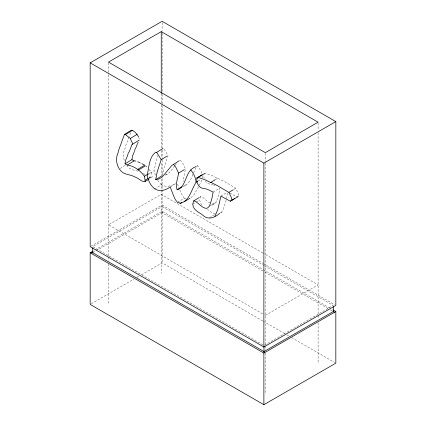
<?xml version="1.0" encoding="UTF-8"?>
<svg xmlns="http://www.w3.org/2000/svg" width="426" height="426" viewBox="0 0 426 426"><rect width="100%" height="100%" fill="white"/><g stroke="black" fill="none" stroke-linecap="round" stroke-linejoin="round"><path stroke-width="0.32" stroke-dasharray="2.13 1.6" d="M227.665 193.031L225.844 201.36L223.299 209.017L221.797 212.084L220.21 213.053M162.567 175.421L164.106 167.509L168.068 155.463L163.541 148.168M155.41 175.23L154.031 170.815L157.434 155.634M201.605 205.14L199.645 200.034L200.342 196.903L200.715 196.636C204.586 197.366 206.221 201.557 209.762 202.84M149.041 169.5L151.374 172.088L152.119 175.954L152.023 177.322L149.382 178.931M236.196 197.856L238.725 196.168L238.693 194.719L235.786 188.217L224.177 181.401L212.979 176.018L205.098 173.18L204.773 173.893L203.34 174.809M130.569 132.694L129.334 136.4M129.11 136.986L125.159 146.965L125.111 148.2C123.013 152.061 122.81 156.986 124.562 161.028M193.553 172.754L196.375 167.104L197.542 165.645L201.274 171.46L202.35 174.511M192.882 174.372C190.96 179.426 188.42 184.644 183.042 186.71M199.272 185.257L202.318 179.245M198.495 186.86L194.325 194.352L191.061 197.6M174.671 165.911C172.045 169.623 169.367 173.483 165.07 175.411M175.017 165.448L176.508 163.621M213.112 192.158L219.976 187.967L218.719 194.57L216.435 201.764L214.752 203.569L210.588 206.152M120.191 168.43L125.473 165.208M148.2 174.021L151.374 172.088M147.162 175.001L154.031 170.815M148.946 177.887L152.119 175.954M149.196 178.047L150.857 177.157L152.023 177.322M154.531 189.043L161.401 184.852C165.842 187.408 171.295 186.183 175.437 183.611M196.487 166.289L197.542 165.645M170.203 187.014L175.485 183.792M203.516 174.149L205.098 173.18M198.196 180.991L200.843 179.383M177.477 202.366L184.346 198.181L185.837 198.415M215.875 179.33L217.457 178.361M199.661 197.281L200.715 196.636M192.776 204.224L195.944 202.291M196.471 201.967L199.645 200.034M220.945 196.125L226.754 192.579M233.677 189.506L235.786 188.217M209.565 205.955L216.435 201.764M236.611 197.456L238.725 196.168M209.443 217.803L214.725 214.582M90.876 246.265L162.12 205.135L262.81 263.273M163.334 205.838L92.724 246.606L263.225 345.044M94.897 250.035L162.12 211.227L262.81 269.365M92.724 252.698L95.589 251.047M96.159 250.712L163.334 211.93M220.088 213.075L221.797 212.084M91.318 303.743L133.913 279.147M136.789 277.486L139.094 276.16M141.395 274.829L162.12 262.863L262.783 320.98M265.334 315.378L318.105 284.914L263.524 253.401M264.551 345.151L333.27 305.474L264.881 265.994M165.549 174.905L167.184 174.117M183.973 185.496L186.21 184.778M238.304 196.567L237.138 197.03L229.816 192.978M214.289 203.894L213.122 204.203L211.956 203.932M138.035 171.145C134.126 170.411 129.834 169.404 127.166 166.231M213.447 184.98L207.712 183.574L205.284 180.991M213.958 185.156L215.018 185.523M215.332 213.777L212.004 212.819L207.478 209.4M140.585 163.067L141.72 163.616M149.27 176.918L150.25 177.402M143.381 173.473L145.357 174.612M204.4 174.165L203.703 173.781L204.075 178.233M262.948 253.071L161.252 194.357L108.486 224.821L264.189 314.713M263.385 263.603L334.682 304.766M264.306 265.659L162.013 206.605L162.013 212.691L264.306 271.751M263.385 269.695L329.511 307.87M264.881 272.086L328.1 308.584M330.395 309.91L332.12 310.905M263.359 321.316L284.637 333.601M286.938 334.932L288.668 335.928M291.544 337.589L334.682 362.494M161.401 184.852L157.716 180.406M184.346 198.181L182.621 196.003L179.894 190.166M180.331 160.07L182.994 163.621L185.416 168.93L183.366 179.133L183.228 181.524M177.535 184.075L178.984 187.909M138.967 137.779L139.27 138.919M202.547 175.704L202.952 178.089M318.105 122.853L318.105 130.159M318.105 132.816L318.105 314.729M318.105 315.389L318.105 318.701M318.105 322.679L318.105 363.756M265.334 153.323L265.334 162.62M265.334 163.28L265.334 345.193M265.334 345.853L265.334 349.831M265.334 353.143L265.334 394.22M162.12 22.626L162.12 30.592M162.12 33.244L162.12 93.64M162.12 94.306L162.12 104.924M162.12 105.584L162.12 149.388M162.12 150.053L162.12 159.345M162.12 160.006L162.12 175.272M162.12 178.59L162.12 205.135M162.12 211.227L162.12 262.863M161.252 93.4L161.252 104.029M161.252 104.695L161.252 149.856M161.252 150.522L161.252 157.828M161.252 163.142L161.252 175.097M161.252 179.08L161.252 273.199M108.486 62.76L108.486 74.055M108.486 74.72L108.486 255.962M108.486 256.622L108.486 260.6M108.486 263.912L108.486 303.663"/><path stroke-width="0.64" d="M145.154 181.508L144.505 176.279C140.239 170.666 134.478 166.018 127.246 165.064L125.052 163.813C124.988 159.952 127.635 156.827 128.226 153.12L129.392 151.347L131.911 144.648L132.374 144.323L132.401 143.104L130.276 138.514L125.148 134.296L124.493 134.355L118.29 151.155L118.247 152.386C114.669 159.191 116.9 169.047 123.561 173.068C127.14 174.878 131.277 174.846 134.754 176.875C137.965 177.914 140.175 180.603 143.386 181.588L145.154 181.508L148.855 179.255M202.116 174.745L196.833 177.972C196.455 182.056 198.085 187.27 202.52 188.313C206.301 188.43 209.848 190.379 213.112 192.158L211.85 198.761L209.565 205.955L207.888 207.76L206.253 208.389C201.077 207.755 198.564 202.339 193.846 200.827L193.473 201.093L192.776 204.224C193.148 210.732 199.544 212.079 203.5 215.801C208.532 220.263 215.215 217.372 219.683 213.378M125.052 163.813L131.922 159.628L132.577 155.895L134.286 151.826M179.277 160.714L171.832 165.464L162.13 177.099L158.68 179.096L155.698 179.612L157.237 171.699L161.198 159.654L167.013 156.108M173.467 164.26L176.124 167.812L178.547 173.121C177.914 178.606 175.043 184.208 177.104 189.687C182.466 188.787 183.979 182.759 186.013 178.558C187.829 173.488 190.438 168.435 195.96 166.614M134.536 151.299L135.095 148.93M202.984 174.468L198.228 177.37L197.531 178.35L196.833 177.972M135.516 148.583L137.284 144.153M137.518 143.653L138.173 142.279M214.928 216.275L217.771 209.597L220.945 196.125L230.274 201.221L236.084 197.781M197.669 181.316L196.088 182.28C191.306 189.448 189.682 201.125 180.091 203.378L178.968 202.606L177.477 202.366L175.752 200.193L174.399 197.749L170.203 187.014C157.801 195.577 149.521 187.365 147.162 175.001C149.153 167.402 148.86 157.274 155.682 152.252L156.677 152.359L163.014 148.493M124.493 134.355L131.362 130.17C133.961 130.244 137.678 134.797 138.706 137.22M125.707 134.44L132.577 130.255M130.276 138.514L137.145 134.323M132.374 144.323L139.243 140.138M127.246 165.064L134.115 160.874L135.862 161.071M137.88 169.303L144.749 165.112M138.487 170.054L145.357 165.863M144.505 176.279L147.673 174.34M145.25 180.145L148.418 178.212M155.698 179.612L162.034 175.746M178.547 173.121L184.362 169.575M177.104 189.687L181.859 186.785M198.228 177.37L206.115 180.209L210.588 182.552L215.343 179.65M180.091 203.378L181.673 202.409M184.192 201.791L190.007 198.244M193.846 200.827L199.128 197.6M210.588 182.552L211.243 182.541L217.308 185.592L228.922 192.408L233.144 189.831M230.274 201.221L234.497 198.644M90.168 62.84L162.12 21.3L335.832 121.596L335.832 305.431L263.88 346.972L90.168 246.681L90.168 62.84L263.88 163.137L335.832 121.596M161.252 31.636L108.486 62.1L265.334 152.657L318.105 122.193L161.252 31.636L161.252 93.4M332.956 309.862L335.832 311.523L335.832 363.16L263.88 404.7L90.168 304.404L90.168 252.772L93.177 251.031M334.517 312.285L333.27 311.566L263.982 351.572L92.724 252.698L92.096 253.06L90.876 252.357M263.8 351.466L263.396 351.706L264.818 352.526M90.168 252.772L263.88 353.063L335.832 311.523M131.922 159.628L134.115 160.874M137.752 161.71L140.016 162.796M142.22 163.861L144.244 164.862M146.102 166.273L146.475 166.529M190.678 169.836C193.601 173.387 195.72 177.642 196.088 182.28M161.198 159.654L156.677 152.359M228.922 192.408L231.44 197.664L231.856 200.358M333.27 306.693L333.27 311.566M263.982 346.7L263.982 351.572M263.88 163.137L263.88 346.972M263.88 353.063L263.88 404.7M92.724 247.825L92.724 252.698"/></g></svg>
